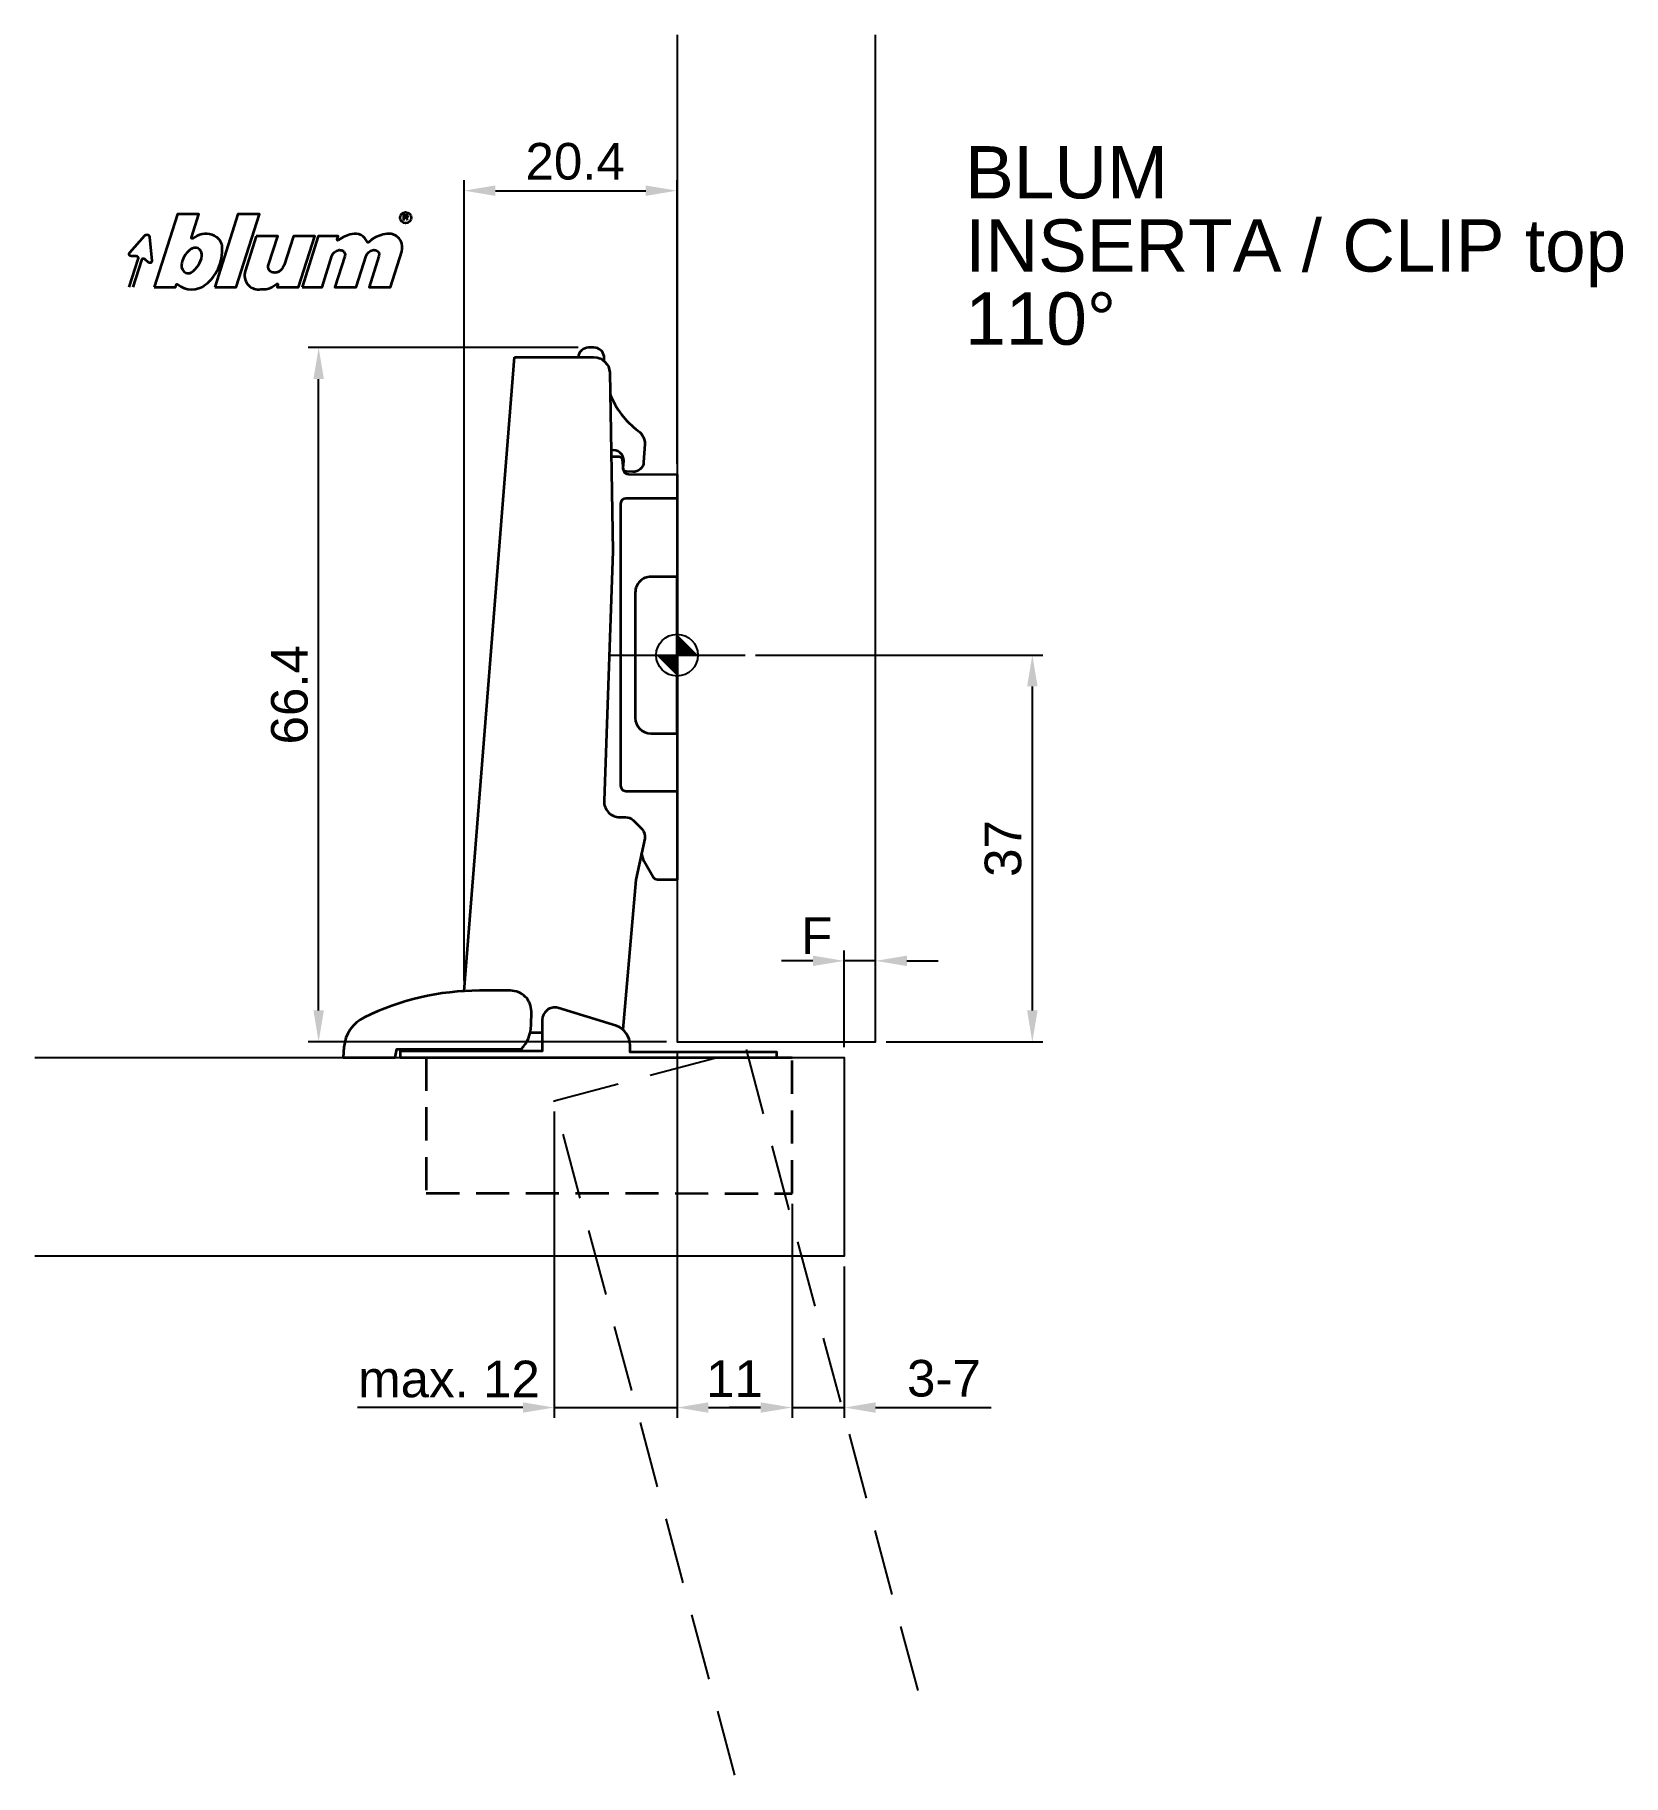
# Model space of a CAD drawing. Extents: x -61 to 91, y -107 to 59.
import ezdxf

# ---------------------------------------------------------------- set-up
doc = ezdxf.new("R2010")
doc.units = 0
doc.header["$PDMODE"] = 35
doc.header["$PDSIZE"] = 5
for name, pattern in [('MITTE', [50.8, 31.75, -6.35, 6.35, -6.35]), ('STRICHLINIE2', [9.525, 6.35, -3.175]), ('VERDECKT2', [4.7625, 3.175, -1.5875])]:
    doc.linetypes.add(name, pattern=pattern)
doc.layers.get('0').update_dxf_attribs({"color": 30, "linetype": 'CONTINUOUS'})
doc.layers.get('Defpoints').update_dxf_attribs({"linetype": 'CONTINUOUS'})
doc.layers.add('1', color=2, linetype='CONTINUOUS')
doc.layers.add('5', color=1, linetype='CONTINUOUS')
doc.layers.add('6', color=3, linetype='CONTINUOUS', lineweight=35)
doc.styles.add('Beschlag', font='ARIAL.TTF')
doc.dimstyles.new('Beschlag', dxfattribs={"dimtxt": 3.5, "dimasz": 3, "dimexe": 1, "dimexo": 1, "dimgap": 1, "dimtad": 1, "dimdec": 1, "dimdsep": 46, "dimtxsty": 'Beschlag', "dimcen": 2, "dimclrd": 256, "dimclre": 256, "dimclrt": 256, "dimadec": 1, "dimazin": 2, "dimtfac": 0.71, "dimtdec": 1, "dimtix": 1, "dimtmove": 2, "dimatfit": 0, "dimfxl": 0, "dimtolj": 1, "dimlwd": -1, "dimlwe": -1, "dimarcsym": 0})

# ---------------------------------------------------------------- blocks, each defined once
blk = doc.blocks.new('*D5')
at = {"layer": '1'}
for p, q in [((7.51, 0), (35, 0)), ((34, -34), (34, -3)), ((20, -37), (35, -37))]:
    blk.add_line(p, q, dxfattribs=at)
for points in [[(33.5, -3), (34.5, -3), (34, 0)], [(33.5, -34), (34.5, -34), (34, -37)]]:
    blk.add_solid(points, dxfattribs=at)
at = {"layer": 'Defpoints', "color": 0}
for p in [(6.51, 0), (34, 0), (19, -37)]:
    blk.add_point(p, dxfattribs=at)
at = {"layer": '1', "insert": (31.21, -18.5), "char_height": 3.5, "attachment_point": 5, "rotation": 90, "style": 'Beschlag'}
blk.add_mtext('\\A1;37', dxfattribs=at)
blk = doc.blocks.new('*D4')
at = {"layer": '1'}
for p, q in [((16, -37.5), (16, -28.25)), ((19, -36), (19, -28.25)), ((13, -29.25), (10, -29.25)), ((19, -29.25), (16, -29.25)), ((22, -29.25), (25, -29.25))]:
    blk.add_line(p, q, dxfattribs=at)
for points in [[(13, -28.75), (13, -29.75), (16, -29.25)], [(22, -28.75), (22, -29.75), (19, -29.25)]]:
    blk.add_solid(points, dxfattribs=at)
at = {"layer": 'Defpoints', "color": 0}
for p in [(16, -29.25), (19, -37), (16, -38.5)]:
    blk.add_point(p, dxfattribs=at)
at = {"layer": '1', "insert": (13.36, -26.83), "char_height": 3.5, "attachment_point": 5, "style": 'Beschlag'}
blk.add_mtext('\\A1;F', dxfattribs=at)
blk = doc.blocks.new('*D3')
at = {"layer": '1'}
for p, q in [((11, -52.5), (11, -72.99)), ((16, -58.5), (16, -72.99)), ((8, -71.99), (5, -71.99)), ((11, -71.99), (16, -71.99)), ((19, -71.99), (22, -71.99))]:
    blk.add_line(p, q, dxfattribs=at)
for points in [[(8, -71.49), (8, -72.49), (11, -71.99)], [(19, -71.49), (19, -72.49), (16, -71.99)]]:
    blk.add_solid(points, dxfattribs=at)
at = {"layer": 'Defpoints', "color": 0}
for p in [(11, -51.5), (16, -57.5), (16, -71.99)]:
    blk.add_point(p, dxfattribs=at)
at = {"layer": '1', "insert": (25.54, -69.21), "char_height": 3.5, "attachment_point": 5, "style": 'Beschlag'}
blk.add_mtext('\\A1;3-7', dxfattribs=at)
blk = doc.blocks.new('*D2')
at = {"layer": '1'}
for p, q in [((-20.39, -31.14), (-20.39, 45.44)), ((0, 18.3), (0, 45.44)), ((-17.39, 44.44), (-3, 44.44))]:
    blk.add_line(p, q, dxfattribs=at)
for points in [[(-17.39, 44.94), (-17.39, 43.94), (-20.39, 44.44)], [(-3, 44.94), (-3, 43.94), (0, 44.44)]]:
    blk.add_solid(points, dxfattribs=at)
at = {"layer": 'Defpoints', "color": 0}
for p in [(0, 44.44), (0, 17.3), (-20.39, -32.14)]:
    blk.add_point(p, dxfattribs=at)
at = {"layer": '1', "insert": (-9.75, 47.23), "char_height": 3.5, "attachment_point": 5, "style": 'Beschlag'}
blk.add_mtext('\\A1;20.4', dxfattribs=at)
blk = doc.blocks.new('*D6')
at = {"layer": '1'}
for p, q in [((0, -38), (0, -72.99)), ((11, -52.5), (11, -72.99)), ((3, -71.99), (8, -71.99))]:
    blk.add_line(p, q, dxfattribs=at)
for points in [[(3, -71.49), (3, -72.49), (0, -71.99)], [(8, -71.49), (8, -72.49), (11, -71.99)]]:
    blk.add_solid(points, dxfattribs=at)
at = {"layer": 'Defpoints', "color": 0}
for p in [(0, -37), (11, -51.5), (11, -71.99)]:
    blk.add_point(p, dxfattribs=at)
at = {"layer": '1', "insert": (5.5, -69.23), "char_height": 3.5, "attachment_point": 5, "style": 'Beschlag'}
blk.add_mtext('\\A1;11', dxfattribs=at)
blk = doc.blocks.new('*D8')
at = {"layer": '1'}
for p, q in [((0, -38), (0, -72.99)), ((-11.76, -43.65), (-11.76, -72.99)), ((-14.76, -71.99), (-17.76, -71.99)), ((-11.76, -71.99), (0, -71.99)), ((3, -71.99), (6, -71.99))]:
    blk.add_line(p, q, dxfattribs=at)
for points in [[(-14.76, -71.49), (-14.76, -72.49), (-11.76, -71.99)], [(3, -71.49), (3, -72.49), (0, -71.99)]]:
    blk.add_solid(points, dxfattribs=at)
at = {"layer": 'Defpoints', "color": 0}
for p in [(0, -37), (-11.76, -42.65), (0, -71.99)]:
    blk.add_point(p, dxfattribs=at)
at = {"layer": '1', "insert": (-21.83, -69.28), "char_height": 3.5, "attachment_point": 5, "style": 'Beschlag'}
blk.add_mtext('\\A1;max. 12', dxfattribs=at)
blk = doc.blocks.new('*D12')
at = {"layer": '1'}
for p, q in [((-9.46, 29.42), (-35.3, 29.42)), ((-34.3, -34), (-34.3, 26.42)), ((-1, -37), (-35.3, -37))]:
    blk.add_line(p, q, dxfattribs=at)
for points in [[(-34.8, 26.42), (-33.8, 26.42), (-34.3, 29.42)], [(-34.8, -34), (-33.8, -34), (-34.3, -37)]]:
    blk.add_solid(points, dxfattribs=at)
at = {"layer": 'Defpoints', "color": 0}
for p in [(-34.3, 29.42), (-8.46, 29.42), (0, -37)]:
    blk.add_point(p, dxfattribs=at)
at = {"layer": '1', "insert": (-37.08, -3.79), "char_height": 3.5, "attachment_point": 5, "rotation": 90, "style": 'Beschlag'}
blk.add_mtext('\\A1;66.4', dxfattribs=at)
blk = doc.blocks.new('Logo_BLUM')
at = {"layer": '6', "color": 20, "linetype": 'Continuous'}
for points in [[(2.39, 0), (4.43, 0), (4.52, 0.26, -0.512391), (4.62, 0.29, 0.357881), (7.3, 0.25, 0.116336), (8.5, 1.76, 0.127435), (8.89, 3.85, 0.227045), (8.36, 4.79, 0.273775), (6.5, 4.93), (6.04, 4.67, -0.689828), (5.94, 4.76), (6.65, 7), (4.61, 7)], [(16.53, 0), (18.44, 0), (19.39, 3, -0.282196), (20.04, 3.56, -0.141376), (20.38, 3.52, -0.3938), (20.62, 2.99), (19.67, 0), (21.72, 0), (22.67, 3, -0.282189), (23.31, 3.56, -0.141385), (23.65, 3.52, -0.393792), (23.89, 2.99), (22.94, 0), (24.99, 0), (26.07, 3.42, 0.424526), (25.18, 5.07, 0.098115), (24.64, 5.11, 0.114777), (23.24, 4.6), (22.89, 4.28, -0.522588), (22.79, 4.31, 0.36711), (21.28, 5.09, 0.102012), (20, 4.5, -0.748324), (19.89, 4.58), (20, 4.9), (18.08, 4.9)], [(5.59, 3.39, 0.16703), (4.99, 2.14, 0.322673), (5.41, 1.39, 0.260102), (5.93, 1.42, 0.211929), (6.95, 3, 0.250706), (6.73, 3.62, 0.316796), (6.01, 3.72, 0.086595)], [(12.15, 4.9), (11.09, 1.53, 0.527578), (12.44, -0.2, -0.003338), (13.06, -0.17, 0.131781), (13.63, 0.02), (14.12, 0.32, -0.706223), (14.22, 0.24), (14.15, 0), (16.19, 0), (17.75, 4.9), (15.7, 4.9), (14.81, 2.11, -0.253672), (14.11, 1.42, -0.127823), (13.72, 1.42, -0.447747), (13.33, 2.15), (14.2, 4.9)]]:
    blk.add_lwpolyline(points, format="xyb", close=True, dxfattribs=at)
blk.add_lwpolyline([(8.18, 0), (10.23, 0), (12.45, 7), (10.4, 7)], close=True, dxfattribs=at)
for points in [[(26.26, 6.4), (26.26, 6.9), (26.52, 6.9, -0.975005), (26.53, 6.67, 0.014563), (26.45, 6.67), (26.26, 6.67), (26.45, 6.67), (26.52, 6.6), (26.57, 6.53), (26.62, 6.42)], [(0, 0), (0.86, 2.7, 0.480207), (0.67, 2.98), (0.19, 2.97, -0.689229), (0.05, 3.33), (1.49, 4.95, -0.685285), (1.94, 4.79), (2.15, 2.54, -0.636083), (1.84, 2.36), (1.47, 2.68, 0.560356), (1.16, 2.59), (0.34, 0)]]:
    blk.add_lwpolyline(points, format="xyb", dxfattribs=at)
blk.add_circle((26.44, 6.65), 0.527, dxfattribs=at)
blk = doc.blocks.new('NullPunkt')
at = {"layer": '5'}
for points in [[(0, 2), (0, -2)], [(-2, 0), (2, 0)]]:
    blk.add_lwpolyline(points, dxfattribs=at)
blk.add_circle((0, 0), 2, dxfattribs=at)
for points in [[(0, 0), (-2, 0), (0, 2)], [(0, 0), (2, 0), (0, -2)]]:
    blk.add_solid(points, dxfattribs=at)

msp = doc.modelspace()

# ---------------------------------------------------------------- linework, layer by layer
at = {"layer": '1'}
for p, q in [((-17.76, -71.99), (-30.57, -71.99)), ((22, -71.99), (30.07, -71.99))]:
    msp.add_line(p, q, dxfattribs=at)
at = {"layer": '5', "linetype": 'MITTE'}
msp.add_line((-6.51, 0), (6.51, 0), dxfattribs=at)
at = {"layer": '5'}
for points in [[(0, 59.35), (0, -37), (19, -37), (19, 59.35)], [(-61.47, -38.5), (16, -38.5), (16, -57.5), (-61.47, -57.5)]]:
    msp.add_lwpolyline(points, dxfattribs=at)
at = {"layer": '5', "linetype": 'STRICHLINIE2'}
msp.add_lwpolyline([(5.53, -107.17), (-11.76, -42.65), (6.6, -37.74), (23.75, -101.75)], dxfattribs=at)
at = {"layer": '6'}
for p, q in [((0, 15), (0, -13)), ((-12.9, -36.15), (-14.06, -36.15))]:
    msp.add_line(p, q, dxfattribs=at)
msp.add_lwpolyline([(-20.39, -32.14), (-15.57, 28.5)], dxfattribs=at)
for points in [[(-15.57, 28.5), (-7.95, 28.5, -0.409112), (-6.45, 27.03), (-6.15, 9.95), (-6.98, -13.95)], [(-6.98, 28.14), (-6.98, 28.61, 0.361254), (-7.96, 29.42), (-8.46, 29.42, 0.392116), (-9.46, 28.5, 0.392116)], [(-6.41, 24.97, 0.139845), (-3.72, 21.46, -0.26385), (-3.1, 20.18), (-3.2, 18.48, -0.42237), (-4.24, 17.54), (-4.88, 17.57, -0.424303), (-5.16, 17.89), (-5.11, 18.58, 0.492915), (-6.32, 19.58)], [(-6.3, 19), (-5.55, 19.01, -0.351826), (-5.24, 18.73), (-5.16, 17.76, 0.343892), (-4.66, 17.31), (0, 17.3), (0, 15), (-4.9, 15, 0.4142), (-5.4, 14.5), (-5.4, -12.5, 0.414227), (-4.9, -13), (0, -13), (0, -21.5), (-1.86, -21.5, -0.237212), (-2.29, -21.25), (-3.16, -19.75), (-3.19, -19.67), (-3.39, -18.93)], [(-6.98, -13.95, 0.424475), (-5.49, -15.5)], [(-5.49, -15.5), (-4.92, -15.5, -0.198912), (-4.21, -15.79), (-3.37, -16.63, -0.253968), (-3.1, -17.55), (-3.94, -21.5), (-5.2, -35.82)], [(9.54, -38.5), (9.54, -38), (-4.5, -38), (-4.5, -37.34, 0.312987), (-5.8, -35.47), (-11.41, -33.74, 0.486363), (-12.9, -34.9), (-12.9, -37.9), (-12.9, -37.9), (-26.5, -37.9), (-26.5, -38.5), (11, -38.5)]]:
    msp.add_lwpolyline(points, format="xyb", dxfattribs=at)
msp.add_lwpolyline([(-4, -6, 0.414194), (-2.5, -7.5), (0, -7.5), (0, 7.5), (-2.5, 7.5, 0.414217), (-4, 6)], format="xyb", close=True, dxfattribs=at)
at = {"layer": '6', "flags": 128}
msp.add_lwpolyline([(-13.94, -34.1, 0.414214), (-15.94, -32.1), (-18.92, -32.1, 0.114125), (-29.93, -34.66, 0.262579), (-31.88, -37.5), (-31.97, -38.5), (-26.97, -38.5), (-26.83, -37.7), (-14.92, -37.7, 0.191102), (-13.96, -35.39), (-13.94, -34.1)], format="xyb", dxfattribs=at)
at = {"layer": '6', "linetype": 'VERDECKT2'}
msp.add_lwpolyline([(-24, -38.5), (-24, -51.48), (11, -51.5), (11, -38.5)], dxfattribs=at)

# ---------------------------------------------------------------- block references
msp.add_blockref('Logo_BLUM', (-52.42, 35.2))
at = {"layer": '5', "rotation": 90}
msp.add_blockref('NullPunkt', (0, 0), dxfattribs=at)

# ---------------------------------------------------------------- texts
at = {"layer": '1', "linetype": 'Continuous', "style": 'Beschlag'}
for s, p in [('BLUM', (27.57, 43.7)), ('INSERTA / CLIP top', (27.57, 36.7)), ('110%%D', (27.57, 29.7))]:
    msp.add_text(s, height=5, dxfattribs=at).set_placement(p)

# ---------------------------------------------------------------- dimensions: what is measured, and where the dimension line sits
at = {"layer": '1'}
dim = msp.add_linear_dim(base=(0, 44.44), p1=(-20.39, -32.14), p2=(0, 17.3), dimstyle='Beschlag', dxfattribs=at)
dim.commit()
dim.dimension.update_dxf_attribs({"geometry": '*D2', "text_midpoint": (-9.75, 47.23), "dimtype": 160})
for base, p1, p2, picture, middle in [((-34.3, 29.42), (0, -37), (-8.46, 29.42), '*D12', (-37.08, -3.79)), ((34, 0), (19, -37), (6.51, 0), '*D5', (31.21, -18.5))]:
    dim = msp.add_linear_dim(base=base, p1=p1, p2=p2, angle=90, dimstyle='Beschlag', dxfattribs=at)
    dim.commit()
    dim.dimension.update_dxf_attribs({"geometry": picture, "text_midpoint": middle})
for base, p1, p2, text, picture, middle in [((16, -29.25), (19, -37), (16, -38.5), 'F', '*D4', (13.36, -26.83)), ((0, -71.99), (-11.76, -42.65), (0, -37), 'max. 12', '*D8', (-21.83, -69.28)), ((16, -71.99), (11, -51.5), (16, -57.5), '3-7', '*D3', (25.54, -69.21))]:
    dim = msp.add_linear_dim(base=base, p1=p1, p2=p2, text=text, dimstyle='Beschlag', dxfattribs=at)
    dim.commit()
    dim.dimension.update_dxf_attribs({"geometry": picture, "text_midpoint": middle, "dimtype": 160})
dim = msp.add_linear_dim(base=(11, -71.99), p1=(0, -37), p2=(11, -51.5), dimstyle='Beschlag', dxfattribs=at)
dim.commit()
dim.dimension.update_dxf_attribs({"geometry": '*D6', "text_midpoint": (5.5, -69.23)})

doc.saveas('drawing.dxf')
